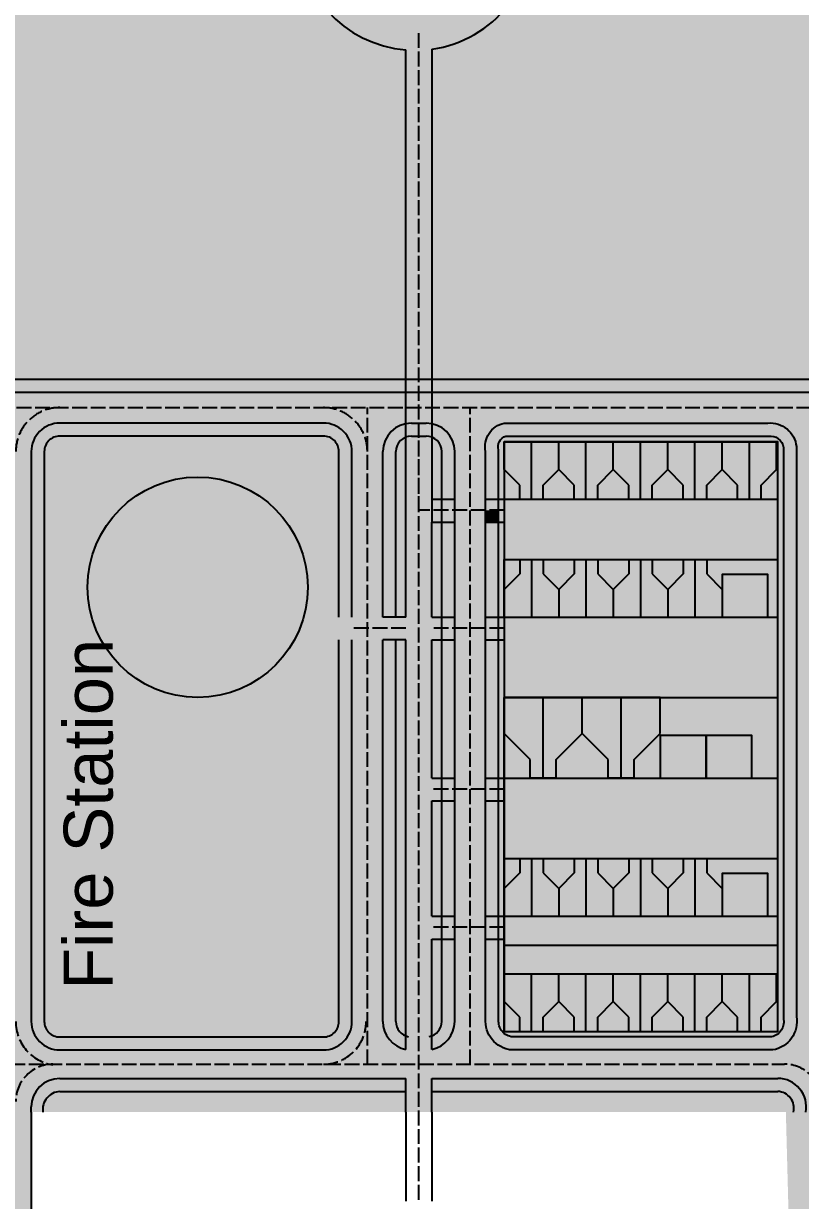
# Model space of a CAD drawing. Header units: millimetres. Extents: x 457 to 3457, y 154 to 6041.
# Drawn here: x 1494 to 2122, y 1632 to 2582 of the extents above; entities that cross this region are included whole.
import ezdxf

# ---------------------------------------------------------------- set-up
doc = ezdxf.new("R2010")
doc.units = ezdxf.units.MM
doc.linetypes.add('ACAD_ISO02W100', pattern=[15, 12, -3])
for name, color, linetype in [('Background', 7, 'Continuous'), ('Lines Runway', 7, 'Continuous'), ('Reparacio eixos', 7, 'Continuous'), ('RUNWAYS', 7, 'Continuous'), ('TAXIWAYS', 7, 'Continuous')]:
    doc.layers.add(name, color=color, linetype=linetype)
doc.styles.get("Standard").update_dxf_attribs({"font": 'arial.ttf'})

# ---------------------------------------------------------------- blocks, each defined once
blk = doc.blocks.new('A$C1F7D3BDE')
for p, q in [((-35.54, 31.27), (-23.13, 43.99)), ((-23.13, 43.99), (-0.77, 44.38)), ((-0.77, 44.38), (0, 0.39)), ((-47.04, 31.07), (-35.54, 31.27)), ((-47.04, 31.07), (-46.71, 12.08)), ((-46.88, 21.58), (-0.38, 22.39)), ((-46.71, 12.08), (-35.21, 12.28)), ((-35.21, 12.28), (-22.36, 0)), ((-22.36, 0), (0, 0.39))]:
    blk.add_line(p, q)
blk = doc.blocks.new('*U491')
at = {"layer": 'RUNWAYS', "rotation": 89}
blk.add_blockref('A$C1F7D3BDE', (22.6, 23.13), dxfattribs=at)
blk = doc.blocks.new('*U492')
at = {"layer": 'Lines Runway', "color": 0, "linetype": 'ByBlock', "lineweight": -2, "transparency": 16777216}
for p in [(0, 0), (44, 0), (88, 0), (132, 0)]:
    blk.add_blockref('*U491', p, dxfattribs=at)
blk = doc.blocks.new('*U493')
at = {"layer": 'RUNWAYS', "rotation": 89}
blk.add_blockref('A$C1F7D3BDE', (22.6, 23.13), dxfattribs=at)
blk = doc.blocks.new('*U494')
at = {"layer": 'Lines Runway', "color": 0, "linetype": 'ByBlock', "lineweight": -2, "transparency": 16777216}
for p in [(0, 0), (44, 0), (88, 0), (132, 0), (176, 0)]:
    blk.add_blockref('*U493', p, dxfattribs=at)
blk = doc.blocks.new('*U496')
at = {"layer": 'RUNWAYS', "rotation": 89}
blk.add_blockref('A$C1F7D3BDE', (22.6, 23.13), dxfattribs=at)
blk = doc.blocks.new('*U495')
at = {"layer": 'Lines Runway', "color": 0, "linetype": 'ByBlock', "lineweight": -2, "transparency": 16777216}
for p in [(0, 0), (44, 0), (88, 0), (132, 0)]:
    blk.add_blockref('*U496', p, dxfattribs=at)
blk = doc.blocks.new('A$C2F211F31')
for p, q in [((-64.62, 63.5), (-65.72, 0.51)), ((-35.64, 62.99), (-64.62, 63.5)), ((-15, 41.63), (-35.64, 62.99)), ((0, 41.37), (-15, 41.63)), ((0, 41.37), (-0.37, 20.37)), ((-0.18, 30.87), (-65.17, 32)), ((-15.36, 20.63), (-36.73, 0)), ((-0.37, 20.37), (-15.36, 20.63)), ((-36.73, 0), (-65.72, 0.51))]:
    blk.add_line(p, q)
blk = doc.blocks.new('*U489')
at = {"layer": 'RUNWAYS', "rotation": 89}
blk.add_blockref('A$C1F7D3BDE', (22.6, 23.13), dxfattribs=at)
blk = doc.blocks.new('*U490')
at = {"layer": 'Lines Runway', "color": 0, "linetype": 'ByBlock', "lineweight": -2, "transparency": 16777216}
for p in [(0, 0), (44, 0), (88, 0), (132, 0), (176, 0)]:
    blk.add_blockref('*U489', p, dxfattribs=at)
blk = doc.blocks.new('TOT')
at = {"layer": 'Background', "true_color": 0x939495}
h = blk.add_hatch(color=252, dxfattribs=at)
h.dxf.hatch_style = 1
h.paths.add_polyline_path([(373.231, -360.495), (-555.253, -360.495), (-555.253, -370.995), (373.231, -370.995)])
h.paths.add_polyline_path([(-555.253, 92.495), (-565.753, 92.657), (-565.753, -360.495), (-555.253, -360.495)])
at = {"layer": 'Background', "true_color": 0x565658, "transparency": 33554687}
h = blk.add_hatch(color=251, dxfattribs=at)
h.dxf.hatch_style = 1
h.paths.add_polyline_path([(13.276, -396.465, 0.0506724), (8.65, -395.995), (2.776, -395.995), (2.776, -406.495), (8.65, -406.495, -0.0950609), (13.276, -407.382)])
h.paths.add_polyline_path([(13.276, -383.495), (2.776, -383.495), (2.776, -395.995), (8.65, -395.995, -0.0506724), (13.276, -396.465)])
h.paths.add_polyline_path([(13.276, -370.995), (2.776, -370.995), (2.776, -383.495), (13.276, -383.495)])
h.paths.add_polyline_path([(13.276, -360.495), (2.776, -360.495), (2.776, -370.995), (13.276, -370.995)])
h.paths.add_polyline_path([(2.776, -360.495), (-7.724, -360.495), (-7.724, -370.995), (2.776, -370.995)])
h.paths.add_polyline_path([(2.776, -64.941, -0.4267832), (-65, 0, -1), (65, 0, -0.4017547), (2.776, -64.941), (2.776, -360.495), (13.276, -360.495), (13.276, -94.068, 18.031957), (-7.724, -94.685), (-7.724, -360.495), (2.776, -360.495)])
h = blk.add_hatch(color=251, dxfattribs=at)
h.dxf.hatch_style = 1
h.paths.add_polyline_path([(2.776, -64.941, -0.4267832), (-65, 0, -1), (65, 0, -0.4017547), (2.776, -64.941), (2.776, -360.495), (13.276, -360.495), (13.276, -94.068, 18.031957), (-7.724, -94.685), (-7.724, -360.495), (2.776, -360.495)])
h.paths.add_polyline_path([(13.276, -407.382, 0.0950609), (8.65, -406.495), (2.776, -406.495), (2.776, -466.393), (13.276, -466.393)])
h = blk.add_hatch(color=251, dxfattribs=at)
h.dxf.hatch_style = 1
h.paths.add_polyline_path([(13.276, -94.068, 18.031957), (-7.724, -94.685), (-7.724, -360.495), (13.276, -360.495)])
h.paths.add_polyline_path([(-65, 0, -1), (65, 0, -1)], flags=16)
at = {"layer": 'Background', "true_color": 0x136734, "transparency": 33554687}
h = blk.add_hatch(color=116, dxfattribs=at)
h.dxf.hatch_style = 1
h.paths.add_polyline_path([(2.776, -64.941, -0.4267832), (-65, 0, -1), (65, 0, -0.4017547), (2.776, -64.941), (2.776, -360.495), (13.276, -360.495), (13.276, -94.068, 18.031957), (-7.724, -94.685), (-7.724, -360.495), (2.776, -360.495)])
at = {"layer": 'Background', "true_color": 0x565658, "transparency": 33554687}
h = blk.add_hatch(color=251, dxfattribs=at)
h.dxf.hatch_style = 1
h.paths.add_polyline_path([(2.776, -383.495), (-7.724, -383.495), (-7.724, -396.414, -0.0478702), (-3.35, -395.995), (2.776, -395.995)])
h.paths.add_polyline_path([(2.776, -370.995), (-7.724, -370.995), (-7.724, -383.495), (2.776, -383.495)])
h.paths.add_polyline_path([(2.776, -395.995), (-3.35, -395.995, 0.0478702), (-7.724, -396.414), (-7.724, -407.285, -0.0896078), (-3.35, -406.495), (2.776, -406.495)])
h.paths.add_polyline_path([(13.276, -396.465, 0.0506724), (8.65, -395.995), (2.776, -395.995), (2.776, -406.495), (8.65, -406.495, -0.0950609), (13.276, -407.382)])
at = {"layer": 'Background', "true_color": 0x939495}
h = blk.add_hatch(color=252, dxfattribs=at)
h.dxf.hatch_style = 1
h.paths.add_polyline_path([(31.65, -879.153), (31.65, -812.609), (21.15, -812.609), (21.15, -879.153, -0.307062), (13.276, -890.765), (13.276, -901.683, 0.3560675)])
h.paths.add_polyline_path([(-15.85, -879.153), (-15.85, -571.109), (-26.35, -571.109), (-26.35, -879.153, 0.3592206), (-7.724, -901.733), (-7.724, -890.863, -0.3129886)])
h.paths.add_polyline_path([(31.65, -701.109), (21.15, -701.109), (21.15, -794.153), (31.65, -794.153)])
h.paths.add_polyline_path([(67.15, -812.609), (56.65, -812.609), (56.65, -879.153, 0.4142136), (79.65, -902.153), (288.621, -902.153, 0.4142136), (307.621, -875.153), (307.621, -414.995, 0.4142136), (284.621, -395.995), (71.65, -395.995, 0.4142136), (56.65, -418.995), (56.65, -552.653), (67.15, -552.653), (67.15, -417.688, -0.4142136), (72.957, -406.495), (285.205, -406.495, -0.4142136), (297.121, -415.579), (297.121, -876.195, -0.4142136), (287.579, -891.653), (79.65, -891.653, -0.4142136), (67.15, -879.153)])
h.paths.add_polyline_path([(67.15, -701.109), (56.65, -701.109), (56.65, -794.153), (67.15, -794.153)], flags=17)
h.paths.add_polyline_path([(67.15, -571.109), (56.65, -571.109), (56.65, -682.653), (67.15, -682.653)], flags=17)
h = blk.add_hatch(color=252, dxfattribs=at)
h.dxf.hatch_style = 1
h.paths.add_polyline_path([(31.65, -571.109), (21.15, -571.109), (21.15, -682.653), (31.65, -682.653)])
h.paths.add_polyline_path([(31.65, -475.951), (21.15, -475.951), (21.15, -552.653), (31.65, -552.653)], flags=17)
h.paths.add_polyline_path([(31.65, -418.995, 0.4142136), (8.65, -395.995), (-3.35, -395.995, 0.4142136), (-26.35, -418.995), (-26.35, -552.653), (-15.85, -552.653), (-15.85, -418.995, -0.4142136), (-3.35, -406.495), (8.65, -406.495, -0.4142136), (21.15, -418.995), (21.15, -457.495), (31.65, -457.495)])
at = {"layer": 'Background', "true_color": 0x565658, "transparency": 33554687}
h = blk.add_hatch(color=251, dxfattribs=at)
h.dxf.hatch_style = 1
h.paths.add_polyline_path([(-3.35, -395.995, 0.0478702), (-7.724, -396.414), (-7.724, -407.285, -0.0896078), (-3.35, -406.495), (2.776, -406.495), (2.776, -395.995)])
h.paths.add_polyline_path([(2.776, -395.995), (2.776, -406.495), (8.65, -406.495, -0.0950609), (13.276, -407.382), (13.276, -396.465, 0.0506724), (8.65, -395.995)])
at = {"layer": 'Background', "true_color": 0x939495, "transparency": 33554687}
h = blk.add_hatch(color=252, dxfattribs=at)
h.dxf.hatch_style = 1
h.paths.add_polyline_path([(292.621, -794.153), (71.65, -794.153), (71.65, -817.403), (292.621, -817.403)], flags=17)
h.paths.add_polyline_path([(292.621, -817.403), (71.693, -817.403), (71.693, -840.653), (115.693, -840.653), (159.693, -840.653), (203.693, -840.653), (247.693, -840.653), (291.693, -840.653), (292.621, -840.653)], flags=17)
h.paths.add_polyline_path([(115.693, -840.653), (93.693, -840.653), (93.693, -887.153), (103.193, -887.153), (103.193, -875.653), (115.693, -863.015)], flags=17)
h.paths.add_polyline_path([(84.193, -875.653), (71.65, -862.972), (71.65, -887.153), (84.193, -887.153)], flags=17)
h.paths.add_polyline_path([(115.693, -863.015), (103.193, -875.653), (103.193, -887.153), (128.193, -887.153), (128.193, -875.653)], flags=17)
h.paths.add_polyline_path([(137.693, -840.653), (115.693, -840.653), (115.693, -863.015), (128.193, -875.653), (128.193, -887.153), (137.693, -887.153)], flags=17)
h.paths.add_polyline_path([(159.693, -840.653), (137.693, -840.653), (137.693, -887.153), (147.193, -887.153), (147.193, -875.653), (159.693, -863.015)], flags=17)
h.paths.add_polyline_path([(159.693, -863.015), (147.193, -875.653), (147.193, -887.153), (172.193, -887.153), (172.193, -875.653)], flags=17)
h.paths.add_polyline_path([(203.693, -840.653), (181.693, -840.653), (181.693, -887.153), (191.193, -887.153), (191.193, -875.653), (203.693, -863.015)], flags=17)
h.paths.add_polyline_path([(203.693, -863.015), (191.193, -875.653), (191.193, -887.153), (216.193, -887.153), (216.193, -875.653)], flags=17)
h.paths.add_polyline_path([(181.693, -840.653), (159.693, -840.653), (159.693, -863.015), (172.193, -875.653), (172.193, -887.153), (181.693, -887.153)], flags=17)
h.paths.add_polyline_path([(225.693, -840.653), (203.693, -840.653), (203.693, -863.015), (216.193, -875.653), (216.193, -887.153), (225.693, -887.153)], flags=17)
h.paths.add_polyline_path([(247.693, -840.653), (225.693, -840.653), (225.693, -887.153), (235.193, -887.153), (235.193, -875.653), (247.693, -863.015)], flags=17)
h.paths.add_polyline_path([(247.693, -863.015), (235.193, -875.653), (235.193, -887.153), (260.193, -887.153), (260.193, -875.653)], flags=17)
h.paths.add_polyline_path([(269.693, -840.653), (247.693, -840.653), (247.693, -863.015), (260.193, -875.653), (260.193, -887.153), (269.693, -887.153)], flags=17)
h.paths.add_polyline_path([(291.693, -840.653), (269.693, -840.653), (269.693, -887.153), (279.193, -887.153), (279.193, -875.653), (291.693, -863.015)], flags=17)
h.paths.add_polyline_path([(292.621, -840.653), (291.693, -840.653), (291.693, -863.015), (279.193, -875.653), (279.193, -887.153), (292.621, -887.153)], flags=17)
h.paths.add_polyline_path([(297.121, -415.579, 0.4142136), (285.205, -406.495), (72.957, -406.495, 0.4142136), (67.15, -417.688), (67.15, -457.495), (71.65, -457.495), (71.65, -410.995), (115.693, -410.995), (159.693, -410.995), (203.693, -410.995), (247.693, -410.995), (291.693, -410.995), (292.621, -410.995), (292.621, -887.153), (71.65, -887.153), (71.65, -862.972), (71.65, -812.609), (67.15, -812.609), (67.15, -879.153, 0.4142136), (79.65, -891.653), (287.579, -891.653, 0.4142136), (297.121, -876.195)])
h.paths.add_polyline_path([(292.621, -682.653), (71.65, -682.653), (71.65, -747.653), (292.621, -747.653)], flags=17)
h.paths.add_polyline_path([(203.693, -771.791), (191.193, -759.153), (191.193, -747.653), (181.693, -747.653), (181.693, -794.153), (203.693, -794.153)], flags=17)
h.paths.add_polyline_path([(225.693, -747.653), (216.193, -747.653), (216.193, -759.153), (203.693, -771.791), (203.693, -794.153), (225.693, -794.153)], flags=17)
h.paths.add_polyline_path([(247.693, -771.791), (235.193, -759.153), (235.193, -747.653), (225.693, -747.653), (225.693, -794.153), (247.693, -794.153)], flags=17)
h.paths.add_polyline_path([(216.193, -747.653), (191.193, -747.653), (191.193, -759.153), (203.693, -771.791), (216.193, -759.153)], flags=17)
h.paths.add_polyline_path([(292.621, -747.653), (235.193, -747.653), (235.193, -759.153), (247.693, -771.791), (247.693, -759.653), (284.693, -759.653), (284.693, -794.153), (292.621, -794.153)], flags=17)
h.paths.add_polyline_path([(284.693, -759.653), (247.693, -759.653), (247.693, -794.153), (284.693, -794.153)], flags=16)
h.paths.add_polyline_path([(181.693, -747.653), (172.193, -747.653), (172.193, -759.153), (159.693, -771.791), (159.693, -794.153), (181.693, -794.153)], flags=17)
h.paths.add_polyline_path([(172.193, -759.153), (172.193, -747.653), (147.193, -747.653), (147.193, -759.153), (159.693, -771.791)], flags=17)
h.paths.add_polyline_path([(159.693, -771.791), (147.193, -759.153), (147.193, -747.653), (137.693, -747.653), (137.693, -794.153), (159.693, -794.153)], flags=17)
h.paths.add_polyline_path([(137.693, -747.653), (128.193, -747.653), (128.193, -759.153), (115.693, -771.791), (115.693, -794.153), (137.693, -794.153)], flags=17)
h.paths.add_polyline_path([(128.193, -759.153), (128.193, -747.653), (103.193, -747.653), (103.193, -759.153), (115.693, -771.791)], flags=17)
h.paths.add_polyline_path([(115.693, -771.791), (103.193, -759.153), (103.193, -747.653), (93.693, -747.653), (93.693, -794.153), (115.693, -794.153)], flags=17)
h.paths.add_polyline_path([(93.693, -747.653), (71.65, -747.653), (71.65, -794.153), (93.693, -794.153)], flags=17)
h.paths.add_polyline_path([(103.15, -617.653), (71.65, -617.653), (71.65, -646.646), (92.65, -667.653), (92.65, -682.653), (103.15, -682.653)], flags=17)
h.paths.add_polyline_path([(92.65, -667.653), (71.65, -646.646), (71.65, -682.653), (92.65, -682.653)], flags=17)
h.paths.add_polyline_path([(134.65, -617.653), (103.15, -617.653), (103.15, -682.653), (113.65, -682.653), (113.65, -667.653), (134.65, -646.646)], flags=17)
h.paths.add_polyline_path([(134.65, -646.646), (113.65, -667.653), (113.65, -682.653), (155.65, -682.653), (155.65, -667.653)], flags=17)
h.paths.add_polyline_path([(166.15, -617.653), (134.65, -617.653), (134.65, -646.646), (155.65, -667.653), (155.65, -682.653), (166.15, -682.653)], flags=17)
h.paths.add_polyline_path([(292.621, -552.653), (71.65, -552.653), (71.65, -617.653), (103.15, -617.653), (134.65, -617.653), (197.65, -617.653), (292.621, -617.653)], flags=17)
h.paths.add_polyline_path([(197.65, -617.653), (166.15, -617.653), (166.15, -682.653), (176.65, -682.653), (176.65, -667.653), (197.65, -646.646)], flags=17)
h.paths.add_polyline_path([(197.65, -648.153), (234.65, -648.153), (271.65, -648.153), (271.65, -682.653), (292.621, -682.653), (292.621, -617.653), (197.65, -617.653), (197.65, -646.646), (176.65, -667.653), (176.65, -682.653), (197.65, -682.653)], flags=17)
h.paths.add_polyline_path([(234.65, -648.153), (197.65, -648.153), (197.65, -682.653), (234.65, -682.653)], flags=16)
h.paths.add_polyline_path([(271.65, -648.153), (234.65, -648.153), (234.65, -682.653), (271.65, -682.653)], flags=16)
h.paths.add_polyline_path([(284.693, -518.153), (247.693, -518.153), (247.693, -552.653), (284.693, -552.653)], flags=16)
h.paths.add_polyline_path([(247.693, -530.291), (235.193, -517.653), (235.193, -506.153), (225.693, -506.153), (225.693, -552.653), (247.693, -552.653)], flags=17)
h.paths.add_polyline_path([(292.621, -506.153), (235.193, -506.153), (235.193, -517.653), (247.693, -530.291), (247.693, -518.153), (284.693, -518.153), (284.693, -552.653), (292.621, -552.653)], flags=17)
h.paths.add_polyline_path([(225.693, -506.153), (216.193, -506.153), (216.193, -517.653), (203.693, -530.291), (203.693, -552.653), (225.693, -552.653)], flags=17)
h.paths.add_polyline_path([(203.693, -530.291), (191.193, -517.653), (191.193, -506.153), (181.693, -506.153), (181.693, -552.653), (203.693, -552.653)], flags=17)
h.paths.add_polyline_path([(216.193, -517.653), (216.193, -506.153), (191.193, -506.153), (191.193, -517.653), (203.693, -530.291)], flags=17)
h.paths.add_polyline_path([(181.693, -506.153), (172.193, -506.153), (172.193, -517.653), (159.693, -530.291), (159.693, -552.653), (181.693, -552.653)], flags=17)
h.paths.add_polyline_path([(172.193, -506.153), (147.193, -506.153), (147.193, -517.653), (159.693, -530.291), (172.193, -517.653)], flags=17)
h.paths.add_polyline_path([(159.693, -530.291), (147.193, -517.653), (147.193, -506.153), (137.693, -506.153), (137.693, -552.653), (159.693, -552.653)], flags=17)
h.paths.add_polyline_path([(137.693, -506.153), (128.193, -506.153), (128.193, -517.653), (115.693, -530.291), (115.693, -552.653), (137.693, -552.653)], flags=17)
h.paths.add_polyline_path([(128.193, -506.153), (103.193, -506.153), (103.193, -517.653), (115.693, -530.291), (128.193, -517.653)], flags=17)
h.paths.add_polyline_path([(115.693, -530.291), (103.193, -517.653), (103.193, -506.153), (93.693, -506.153), (93.693, -552.653), (115.693, -552.653)], flags=17)
h.paths.add_polyline_path([(93.693, -506.153), (84.193, -506.153), (84.193, -517.653), (71.693, -530.291), (71.693, -552.653), (93.693, -552.653)], flags=17)
h.paths.add_polyline_path([(84.193, -506.153), (71.65, -506.153), (71.65, -530.334), (84.193, -517.653)], flags=17)
h.paths.add_polyline_path([(292.621, -457.495), (71.65, -457.495), (71.65, -506.153), (84.193, -506.153), (93.693, -506.153), (103.193, -506.153), (128.193, -506.153), (137.693, -506.153), (147.193, -506.153), (172.193, -506.153), (181.693, -506.153), (191.193, -506.153), (216.193, -506.153), (225.693, -506.153), (235.193, -506.153), (292.621, -506.153)], flags=17)
h.paths.add_polyline_path([(93.693, -410.995), (71.693, -410.995), (71.693, -433.357), (84.193, -445.995), (84.193, -457.495), (93.693, -457.495)], flags=17)
h.paths.add_polyline_path([(84.193, -445.995), (71.65, -433.313), (71.65, -457.495), (84.193, -457.495)], flags=17)
h.paths.add_polyline_path([(115.693, -433.357), (115.693, -410.995), (93.693, -410.995), (93.693, -457.495), (103.193, -457.495), (103.193, -445.995)], flags=17)
h.paths.add_polyline_path([(115.693, -433.357), (103.193, -445.995), (103.193, -457.495), (128.193, -457.495), (128.193, -445.995)], flags=17)
h.paths.add_polyline_path([(137.693, -410.995), (115.693, -410.995), (115.693, -433.357), (128.193, -445.995), (128.193, -457.495), (137.693, -457.495)], flags=17)
h.paths.add_polyline_path([(159.693, -410.995), (137.693, -410.995), (137.693, -457.495), (147.193, -457.495), (147.193, -445.995), (159.693, -433.357)], flags=17)
h.paths.add_polyline_path([(172.193, -445.995), (159.693, -433.357), (147.193, -445.995), (147.193, -457.495), (172.193, -457.495)], flags=17)
h.paths.add_polyline_path([(181.693, -410.995), (159.693, -410.995), (159.693, -433.357), (172.193, -445.995), (172.193, -457.495), (181.693, -457.495)], flags=17)
h.paths.add_polyline_path([(203.693, -410.995), (181.693, -410.995), (181.693, -457.495), (191.193, -457.495), (191.193, -445.995), (203.693, -433.357)], flags=17)
h.paths.add_polyline_path([(216.193, -445.995), (203.693, -433.357), (191.193, -445.995), (191.193, -457.495), (216.193, -457.495)], flags=17)
h.paths.add_polyline_path([(225.693, -410.995), (203.693, -410.995), (203.693, -433.357), (216.193, -445.995), (216.193, -457.495), (225.693, -457.495)], flags=17)
h.paths.add_polyline_path([(247.693, -410.995), (225.693, -410.995), (225.693, -457.495), (235.193, -457.495), (235.193, -445.995), (247.693, -433.357)], flags=17)
h.paths.add_polyline_path([(247.693, -433.357), (235.193, -445.995), (235.193, -457.495), (260.193, -457.495), (260.193, -445.995)], flags=17)
h.paths.add_polyline_path([(269.693, -410.995), (247.693, -410.995), (247.693, -433.357), (260.193, -445.995), (260.193, -457.495), (269.693, -457.495)], flags=17)
h.paths.add_polyline_path([(291.693, -410.995), (269.693, -410.995), (269.693, -457.495), (279.193, -457.495), (279.193, -445.995), (291.693, -433.357)], flags=17)
h.paths.add_polyline_path([(292.621, -410.995), (291.693, -410.995), (291.693, -433.357), (279.193, -445.995), (279.193, -457.495), (292.621, -457.495)], flags=17)
h.paths.add_polyline_path([(71.65, -747.653), (71.65, -701.109), (67.15, -701.109), (67.15, -794.153), (71.65, -794.153)], flags=17)
h = blk.add_hatch(color=252, dxfattribs=at)
h.dxf.hatch_style = 1
h.paths.add_polyline_path([(71.65, -617.653), (71.65, -410.995), (292.621, -410.995), (292.621, -887.153), (71.65, -887.153), (71.65, -701.109), (67.15, -701.109), (67.15, -879.153, 0.4142136), (79.65, -891.653), (287.579, -891.653, 0.4142136), (297.121, -876.195), (297.121, -415.579, 0.4142136), (285.205, -406.495), (72.957, -406.495, 0.4142136), (67.15, -417.688), (67.15, -682.653), (71.65, -682.653)])
at = {"layer": 'Background', "true_color": 0x565658, "transparency": 33554687}
h = blk.add_hatch(color=251, dxfattribs=at)
h.dxf.hatch_style = 1
h.paths.add_polyline_path([(67.15, -466.393), (56.65, -466.393), (56.65, -475.951), (67.15, -475.951)])
at = {"layer": 'Background', "true_color": 0x939495, "transparency": 33554687}
h = blk.add_hatch(color=252, dxfattribs=at)
h.dxf.hatch_style = 1
h.paths.add_polyline_path([(-7.724, -935.653), (-287.321, -935.653, 0.4357932), (-300.982, -952.276), (-7.724, -952.276)])
h.paths.add_polyline_path([(292.621, -935.653), (13.276, -935.653), (13.276, -952.276), (305.275, -952.276, 0.4746372)])
h.paths.add_polyline_path([(71.65, -506.153), (71.65, -475.951), (67.15, -475.951), (67.15, -552.653), (71.65, -552.653)])
at = {"layer": 'Background', "true_color": 0x939495}
h = blk.add_hatch(color=252, dxfattribs=at)
h.dxf.hatch_style = 1
h.paths.add_polyline_path([(292.621, -925.153), (13.276, -925.153), (13.276, -935.653), (292.621, -935.653, -0.4746372), (305.275, -952.276), (315.249, -952.276, 0.4680404)])
h.paths.add_polyline_path([(-7.724, -925.153), (-287.321, -925.153, 0.4142136), (-310.321, -948.153), (-310.321, -952.276), (-300.982, -952.276, -0.4357932), (-287.321, -935.653), (-7.724, -935.653)])
at = {"layer": 'Lines Runway', "true_color": 0x636466, "transparency": 33554687}
h = blk.add_hatch(color=251, dxfattribs=at)
h.dxf.hatch_style = 1
edge = h.paths.add_edge_path()
edge.add_line((-565.753, 2367.987), (-689.753, 2367.987))
edge.add_line((-689.753, 2367.987), (-689.753, 2356.487))
edge.add_line((-689.753, 2356.487), (-614.753, 2356.487))
edge.add_arc((-614.753, 2318.987), 37.5, 0, 90, ccw=False)
edge.add_line((-577.253, 2318.987), (-577.439, 732.989))
edge.add_arc((-614.939, 732.989), 37.5, 0, 90)
edge.add_line((-614.939, 770.489), (-619.939, 770.489))
edge.add_arc((-619.939, 732.989), 37.5, 90, 174.290596)
edge.add_line((-657.253, 736.719), (-657.439, 732.989))
edge.add_arc((-683.439, 732.989), 26, 0, 104.05452)
edge.add_line((-689.753, 758.21), (-689.753, 724.855))
edge.add_arc((-691.939, 701.959), 23, 0, 84.546108, ccw=False)
edge.add_line((-668.939, 701.959), (-668.939, 536.136))
edge.add_line((-668.939, 536.136), (-668.939, 351.91))
edge.add_line((-668.939, 351.91), (-668.939, 167.683))
edge.add_line((-668.939, 167.683), (-668.939, 1.86))
edge.add_arc((-691.939, 1.86), 23, -84.546108, 0, ccw=False)
edge.add_line((-689.753, -21.036), (-689.753, -93.233))
edge.add_line((-689.753, -93.233), (-672.155, -123.715))
edge.add_arc((-692.939, -135.715), 24, 0, 30, ccw=False)
edge.add_line((-668.939, -135.715), (-668.939, -183.613))
edge.add_line((-668.939, -183.613), (-668.753, -679.3))
edge.add_line((-668.753, -679.3), (-668.753, -845.124))
edge.add_arc((-691.753, -845.124), 23, -85.011458, 0, ccw=False)
edge.add_line((-689.753, -868.037), (-689.753, -916.895))
edge.add_line((-689.753, -916.895), (-663.952, -961.584))
edge.add_line((-663.952, -961.584), (-645.753, -993.105))
edge.add_line((-645.753, -993.105), (-645.753, -951.153))
edge.add_arc((-619.753, -951.153), 26, 90, 180, ccw=False)
edge.add_line((-619.753, -925.153), (-614.753, -925.153))
edge.add_arc((-614.753, -951.153), 26, 0, 90, ccw=False)
edge.add_line((-588.753, -951.153), (-588.753, -1235.513))
edge.add_line((-588.753, -1235.513), (-588.753, -1275.513))
edge.add_arc((-608.753, -1275.513), 20, -90, 0, ccw=False)
edge.add_line((-608.753, -1295.513), (-645.753, -1295.513))
edge.add_line((-645.753, -1295.513), (-645.753, -993.105))
edge.add_line((-645.753, -993.105), (-689.753, -916.895))
edge.add_line((-689.753, -916.895), (-689.753, -939.895))
edge.add_line((-689.753, -939.895), (-671.969, -970.699))
edge.add_arc((-692.753, -982.699), 24, 0, 30, ccw=False)
edge.add_line((-668.753, -982.699), (-668.753, -1235.513))
edge.add_arc((-728.753, -1235.513), 60, -49.458398, 0, ccw=False)
edge.add_line((-689.753, -1281.109), (-689.753, -1307.013))
edge.add_line((-689.753, -1307.013), (-607.253, -1307.013))
edge.add_arc((-607.253, -1277.013), 30, 270, 360)
edge.add_arc((-547.253, -1277.013), 30, 180, 270)
edge.add_line((-547.253, -1307.013), (-352.821, -1307.013))
edge.add_arc((-352.821, -1277.013), 30, 270, 360)
edge.add_line((-322.821, -1277.013), (-322.821, -943.653))
edge.add_line((-322.821, -943.653), (-322.821, -383.495))
edge.add_line((-322.821, -383.495), (396.231, -383.495))
edge.add_line((396.231, -383.495), (396.231, 852.327))
edge.add_arc((426.231, 852.327), 30, 93.701509, 180, ccw=False)
edge.add_arc((421.231, 807.327), 75, 87.659204, 90)
edge.add_line((421.231, 882.327), (383.731, 882.327))
edge.add_line((383.731, 882.327), (383.731, 869.827))
edge.add_line((383.731, 869.827), (383.731, -370.995))
edge.add_line((383.731, -370.995), (-565.753, -370.995))
edge.add_line((-565.753, -370.995), (-565.753, 2367.987))
edge = h.paths.add_edge_path(flags=16)
edge.add_arc((-614.939, -29.17), 26, -90, 0, ccw=False)
edge.add_line((-614.939, -55.17), (-619.939, -55.17))
edge.add_arc((-619.939, -29.17), 26, 186.858029, 270, ccw=False)
edge.add_line((-645.753, -32.274), (-645.753, 736.093))
edge.add_arc((-619.939, 732.989), 26, 90, 173.141971, ccw=False)
edge.add_line((-619.939, 758.989), (-614.939, 758.989))
edge.add_arc((-614.939, 732.989), 26, 0, 90, ccw=False)
edge.add_line((-588.939, 732.989), (-588.939, -29.17))
edge = h.paths.add_edge_path(flags=16)
edge.add_line((-588.939, -104.17), (-588.753, -876.14))
edge.add_arc((-614.753, -876.153), 26, -90, 0.027614, ccw=False)
edge.add_line((-614.753, -902.153), (-619.753, -902.153))
edge.add_arc((-619.753, -876.153), 26, 180, 270, ccw=False)
edge.add_line((-645.753, -876.153), (-645.753, -101.065))
edge.add_arc((-619.939, -104.17), 26, 90, 173.141971, ccw=False)
edge.add_line((-619.939, -78.17), (-614.939, -78.17))
edge.add_arc((-614.939, -104.17), 26, 0, 90, ccw=False)
edge = h.paths.add_edge_path(flags=16)
edge.add_line((-565.753, -395.995), (-335.321, -395.995))
edge.add_line((-335.321, -395.995), (-335.321, -902.153))
edge.add_line((-335.321, -902.153), (-542.753, -902.153))
edge.add_arc((-542.753, -879.153), 23, 180, 270, ccw=False)
edge.add_line((-565.753, -879.153), (-565.753, -395.995))
edge = h.paths.add_edge_path(flags=16)
edge.add_line((-542.753, -925.153), (-358.321, -925.153))
edge.add_arc((-358.321, -948.153), 23, 0, 90, ccw=False)
edge.add_line((-335.321, -948.153), (-335.321, -1272.513))
edge.add_arc((-358.321, -1272.513), 23, -90, 0, ccw=False)
edge.add_line((-358.321, -1295.513), (-542.753, -1295.513))
edge.add_arc((-542.753, -1272.513), 23, 180, 270, ccw=False)
edge.add_line((-565.753, -1272.513), (-565.753, -948.153))
edge.add_arc((-542.753, -948.153), 23, 90, 180, ccw=False)
edge = h.paths.add_edge_path(flags=17)
edge.add_line((-577.435, 770.489), (-614.939, 770.489))
edge.add_arc((-614.939, 732.989), 37.5, 0, 90, ccw=False)
edge.add_line((-577.439, 732.989), (-577.435, 770.489))
edge = h.paths.add_edge_path(flags=17)
edge.add_arc((-614.939, 807.989), 37.5, 270, 359.99328, ccw=False)
edge.add_line((-614.939, 770.489), (-577.435, 770.489))
edge.add_line((-577.435, 770.489), (-577.439, 807.984))
edge = h.paths.add_edge_path(flags=17)
edge.add_line((2.776, -913.653), (-292.821, -913.653))
edge.add_arc((-292.821, -943.653), 30, 90, 180)
edge.add_line((-322.821, -943.653), (-322.821, -1277.013))
edge.add_line((-322.821, -1277.013), (-322.821, -1307.013))
edge.add_line((-322.821, -1307.013), (-310.321, -1307.013))
edge.add_line((-310.321, -1307.013), (-310.321, -952.276))
edge.add_line((-310.321, -952.276), (-310.321, -948.153))
edge.add_arc((-287.321, -948.153), 23, 90, 180, ccw=False)
edge.add_line((-287.321, -925.153), (2.776, -925.153))
edge.add_line((2.776, -925.153), (2.776, -913.653))
edge = h.paths.add_edge_path(flags=17)
edge.add_line((-292.821, -913.653), (-322.821, -913.653))
edge.add_line((-322.821, -913.653), (-322.821, -943.653))
edge.add_arc((-292.821, -943.653), 30, 90, 180, ccw=False)
h.paths.add_polyline_path([(-38.85, -383.495), (-322.821, -383.495), (-322.821, -913.653), (-38.85, -913.653)], flags=17)
edge = h.paths.add_edge_path(flags=16)
edge.add_line((-310.321, -879.153), (-310.321, -418.995))
edge.add_arc((-287.321, -418.995), 23, 90, 180, ccw=False)
edge.add_line((-287.321, -395.995), (-74.35, -395.995))
edge.add_arc((-74.35, -418.995), 23, 0, 90, ccw=False)
edge.add_line((-51.35, -418.995), (-51.35, -879.153))
edge.add_arc((-74.35, -879.153), 23, -90, 0, ccw=False)
edge.add_line((-74.35, -902.153), (-287.321, -902.153))
edge.add_arc((-287.321, -879.153), 23, 180, 270, ccw=False)
edge = h.paths.add_edge_path(flags=0)
edge.add_arc((-175.925, -528.512), 88.948, 0, 360)
edge = h.paths.add_edge_path(flags=17)
edge.add_line((-26.35, -879.153), (-26.35, -418.995))
edge.add_arc((-3.35, -418.995), 23, 90, 180, ccw=False)
edge.add_line((-3.35, -395.995), (8.65, -395.995))
edge.add_arc((8.65, -418.995), 23, 0, 90, ccw=False)
edge.add_line((31.65, -418.995), (31.65, -879.153))
edge.add_arc((8.65, -879.153), 23, -90, 0, ccw=False)
edge.add_line((8.65, -902.153), (2.776, -902.153))
edge.add_line((2.776, -902.153), (2.776, -913.653))
edge.add_line((2.776, -913.653), (44.15, -913.653))
edge.add_line((44.15, -913.653), (44.15, -383.495))
edge.add_line((44.15, -383.495), (-38.85, -383.495))
edge.add_line((-38.85, -383.495), (-38.85, -913.653))
edge.add_line((-38.85, -913.653), (2.776, -913.653))
edge.add_line((2.776, -913.653), (2.776, -902.153))
edge.add_line((2.776, -902.153), (-3.35, -902.153))
edge.add_arc((-3.35, -879.153), 23, 180, 270, ccw=False)
edge = h.paths.add_edge_path(flags=17)
edge.add_line((298.121, -913.653), (2.776, -913.653))
edge.add_line((2.776, -913.653), (2.776, -925.153))
edge.add_line((2.776, -925.153), (292.621, -925.153))
edge.add_arc((292.621, -948.153), 23, 0, 90, ccw=False)
edge.add_line((315.621, -948.153), (315.621, -952.276))
edge.add_line((315.621, -952.276), (315.621, -974.921))
edge.add_line((315.621, -974.921), (328.121, -974.921))
edge.add_line((328.121, -974.921), (328.121, -943.653))
edge.add_arc((298.121, -943.653), 30, 360, 450)
edge = h.paths.add_edge_path(flags=17)
edge.add_line((328.121, -383.495), (44.15, -383.495))
edge.add_line((44.15, -383.495), (44.15, -913.653))
edge.add_line((44.15, -913.653), (298.121, -913.653))
edge.add_arc((298.121, -943.653), 30, 0, 90, ccw=False)
edge.add_line((328.121, -943.653), (328.121, -939.776))
edge.add_line((328.121, -939.776), (328.121, -383.495))
edge = h.paths.add_edge_path(flags=16)
edge.add_line((56.65, -879.153), (56.65, -418.995))
edge.add_arc((75.65, -414.995), 19.416, 101.888658, 191.888658, ccw=False)
edge.add_line((71.65, -395.995), (284.621, -395.995))
edge.add_arc((286.621, -416.995), 21.095, 5.440332, 95.440332, ccw=False)
edge.add_line((307.621, -414.995), (307.621, -875.153))
edge.add_arc((284.621, -879.153), 23.345, -80.134193, 9.865807, ccw=False)
edge.add_line((288.621, -902.153), (79.65, -902.153))
edge.add_arc((79.65, -879.153), 23, 180, 270, ccw=False)
h.paths.add_polyline_path([(71.65, -887.153), (71.65, -840.653), (71.65, -794.153), (71.65, -747.653), (71.65, -682.653), (71.65, -617.653), (71.65, -410.995), (115.693, -410.995), (159.693, -410.995), (203.693, -410.995), (247.693, -410.995), (291.693, -410.995), (292.621, -410.995), (292.621, -887.153)], flags=0)
h.paths.add_polyline_path([(84.193, -887.153), (84.193, -875.653), (71.693, -863.015), (71.693, -840.653), (115.693, -840.653), (159.693, -840.653), (203.693, -840.653), (247.693, -840.653), (291.693, -840.653), (291.693, -863.015), (279.193, -875.653), (279.193, -887.153), (260.193, -887.153), (260.193, -875.653), (247.693, -863.015), (235.193, -875.653), (235.193, -887.153), (216.193, -887.153), (216.193, -875.653), (203.693, -863.015), (191.193, -875.653), (191.193, -887.153), (172.193, -887.153), (172.193, -875.653), (159.693, -863.015), (147.193, -875.653), (147.193, -887.153), (128.193, -887.153), (128.193, -875.653), (115.693, -863.015), (103.193, -875.653), (103.193, -887.153)], flags=0)
h.paths.add_polyline_path([(71.693, -771.791), (84.193, -759.153), (84.193, -747.653), (103.193, -747.653), (235.193, -747.653), (235.193, -759.153), (247.693, -771.791), (247.693, -759.653), (284.693, -759.653), (284.693, -794.153), (247.693, -794.153), (203.693, -794.153), (159.693, -794.153), (115.693, -794.153), (71.693, -794.153)], flags=0)
h.paths.add_polyline_path([(115.693, -794.153), (115.693, -771.791), (128.193, -759.153), (128.193, -747.653), (147.193, -747.653), (147.193, -759.153), (159.693, -771.791), (172.193, -759.153), (172.193, -747.653), (191.193, -747.653), (191.193, -759.153), (203.693, -771.791), (216.193, -759.153), (216.193, -747.653), (225.693, -747.653), (225.693, -794.153)], flags=0)
h.paths.add_polyline_path([(92.65, -682.653), (92.65, -667.653), (71.65, -646.646), (71.65, -617.653), (134.65, -617.653), (197.65, -617.653), (197.65, -646.646), (176.65, -667.653), (176.65, -682.653), (197.65, -682.653), (197.65, -648.153), (234.65, -648.153), (271.65, -648.153), (271.65, -682.653), (234.65, -682.653), (197.65, -682.653)], flags=0)
h.paths.add_polyline_path([(103.15, -682.653), (103.15, -617.653), (166.15, -617.653), (166.15, -682.653), (155.65, -682.653), (155.65, -667.653), (134.65, -646.646), (113.65, -667.653), (113.65, -682.653)], flags=0)
h.paths.add_polyline_path([(71.65, -552.653), (71.65, -506.153), (235.193, -506.153), (235.193, -517.653), (247.693, -530.291), (247.693, -518.153), (284.693, -518.153), (284.693, -552.653), (247.693, -552.653), (203.693, -552.653), (159.693, -552.653), (115.693, -552.653), (71.693, -552.653)], flags=0)
h.paths.add_polyline_path([(103.193, -457.495), (103.193, -445.995), (115.693, -433.357), (128.193, -445.995), (128.193, -457.495), (147.193, -457.495), (147.193, -445.995), (159.693, -433.357), (172.193, -445.995), (172.193, -457.495), (191.193, -457.495), (191.193, -445.995), (203.693, -433.357), (216.193, -445.995), (216.193, -457.495), (235.193, -457.495), (235.193, -445.995), (247.693, -433.357), (260.193, -445.995), (260.193, -457.495)], flags=0)
h.paths.add_polyline_path([(-310.321, -1386.813), (-322.821, -1386.813), (-322.821, -1616.272), (-310.321, -1616.272)])
edge = h.paths.add_edge_path()
edge.add_line((-322.821, -1386.813), (-352.821, -1386.813))
edge.add_arc((-352.821, -1416.813), 30, 0, 90, ccw=False)
edge.add_line((-322.821, -1416.813), (-322.821, -1386.813))
edge = h.paths.add_edge_path()
edge.add_arc((-352.821, -1356.813), 30, -90, 0, ccw=False)
edge.add_line((-352.821, -1386.813), (-322.821, -1386.813))
edge.add_line((-322.821, -1386.813), (-322.821, -1356.813))
h.paths.add_polyline_path([(-310.321, -1307.013), (-322.821, -1307.013), (-322.821, -1386.813), (-310.321, -1386.813)])
edge = h.paths.add_edge_path()
edge.add_line((-322.821, -1307.013), (-352.821, -1307.013))
edge.add_arc((-352.821, -1337.013), 30, 0, 90, ccw=False)
edge.add_line((-322.821, -1337.013), (-322.821, -1307.013))
edge = h.paths.add_edge_path(flags=17)
edge.add_arc((-352.821, -1277.013), 30, -90, 0, ccw=False)
edge.add_line((-352.821, -1307.013), (-322.821, -1307.013))
edge.add_line((-322.821, -1307.013), (-322.821, -1277.013))
h.paths.add_polyline_path([(-310.321, -1616.272), (-322.821, -1616.272), (-322.821, -1919.385), (-310.321, -1919.385)])
edge = h.paths.add_edge_path()
edge.add_line((-322.821, -1616.272), (-352.821, -1616.272))
edge.add_arc((-352.821, -1646.272), 30, 0, 90, ccw=False)
edge.add_line((-322.821, -1646.272), (-322.821, -1616.272))
edge = h.paths.add_edge_path()
edge.add_arc((-352.821, -1586.272), 30, -90, 0, ccw=False)
edge.add_line((-352.821, -1616.272), (-322.821, -1616.272))
edge.add_line((-322.821, -1616.272), (-322.821, -1586.272))
h = blk.add_hatch(color=251, dxfattribs=at)
h.dxf.hatch_style = 1
h.paths.add_polyline_path([(508.731, -271.645, -0.7180525), (550.032, -257.715, -0.0159919), (568.131, -283.139), (568.131, -231.021, -0.1252859), (508.731, 2.315), (508.731, 336.469, -0.7180525), (550.032, 350.4, -0.0159919), (568.131, 324.976), (568.131, 375.803, -0.0563827), (526.837, 477.445), (466.231, 477.445, 0.4095701), (496.235, 506.961, -0.2968223), (514.535, 534.103, -0.0386133), (508.731, 609.14), (508.731, 758.99, -0.767327), (551.65, 770.49), (584.352, 713.848, -0.0055929), (589.704, 704.334), (593.412, 723.155), (523.165, 844.827, 0.0485124), (514.722, 856.639, 0.181323), (496.231, 807.327, 0.4142136), (421.231, 882.327), (383.731, 882.327), (383.731, 869.827), (383.731, -370.995), (-565.753, -370.995), (-565.753, 2367.987), (-689.753, 2367.987), (-689.753, 2356.487), (-614.753, 2356.487, -0.4142136), (-577.253, 2318.987), (-577.439, 732.989, 0.4142136), (-614.939, 770.489), (-619.939, 770.489, 0.3853195), (-657.253, 736.719), (-657.439, 732.989, 0.4880271), (-689.753, 758.21), (-689.753, 724.855, -0.3866005), (-668.939, 701.959), (-668.939, 536.136), (-668.939, 351.91), (-668.939, 167.683), (-668.939, 1.86, -0.3866005), (-689.753, -21.036), (-689.753, -93.233), (-672.155, -123.715, -0.1316525), (-668.939, -135.715), (-668.939, -183.613), (-668.753, -679.3), (-668.753, -845.124, -0.3889363), (-689.753, -868.037), (-689.753, -916.895), (-663.952, -961.584), (-645.753, -993.105), (-645.753, -951.153, -0.4142136), (-619.753, -925.153), (-614.753, -925.153, -0.4142136), (-588.753, -951.153), (-588.753, -1235.513), (-588.753, -1275.513, -0.4142136), (-608.753, -1295.513), (-645.753, -1295.513), (-645.753, -993.105), (-689.753, -916.895), (-689.753, -939.895), (-671.969, -970.699, -0.1316525), (-668.753, -982.699), (-668.753, -1235.513, -0.2192166), (-689.753, -1281.109), (-689.753, -1307.013), (-607.253, -1307.013, 0.4142136), (-577.253, -1277.013, 0.4142136), (-547.253, -1307.013), (-352.821, -1307.013, 0.4142136), (-322.821, -1277.013), (-322.821, -943.653), (-322.821, -383.495), (328.121, -383.495), (328.121, -939.776), (328.121, -944.921, 0.4142136), (358.121, -974.921, 0.4142136), (328.121, -1004.921), (328.121, -1554.03, 0.4142181), (358.122, -1584.03), (366.232, -1584.03, 0.4142105), (396.231, -1554.03), (396.231, -1004.921, 0.4142119), (366.231, -974.921, 0.4142153), (396.231, -944.921), (396.231, -1004.921), (396.231, -1554.03, 0.4142136), (426.231, -1584.03), (466.231, -1584.03, 0.4142136), (496.231, -1554.03), (496.231, -1004.921), (496.231, -969.416, 0.1083505), (504.892, -959.921), (568.131, -850.387), (568.131, -823.446, -0.0159919), (550.032, -848.87, -0.7180525), (508.731, -834.939)])
h.paths.add_polyline_path([(383.731, -939.421, -0.3959204), (362.176, -962.376, -0.3959184), (340.621, -939.421), (340.621, -395.995), (383.731, -395.995)], flags=16)
h.paths.add_polyline_path([(406.689, -588.792, -0.4142136), (429.689, -565.792), (458.689, -565.792, -0.4142136), (481.689, -588.792), (481.689, -939.421, -0.4142136), (458.689, -962.421), (429.689, -962.421, -0.4142136), (406.689, -939.421)], flags=16)
h.paths.add_polyline_path([(406.689, -517.792), (406.689, -167.163, -0.4142136), (429.689, -144.163), (458.689, -144.163, -0.4142136), (481.689, -167.163), (481.689, -517.792, -0.4142136), (458.689, -540.792), (429.689, -540.792, -0.4142136)], flags=16)
h.paths.add_polyline_path([(383.731, -1010.421), (383.731, -1548.53, -0.3959184), (362.176, -1571.485, -0.3959184), (340.621, -1548.53), (340.621, -1010.421, -0.3959184), (362.176, -987.467, -0.3959184)], flags=16)
h.paths.add_polyline_path([(431.731, -987.421), (458.689, -987.421, -0.4142146), (481.689, -1010.421), (481.689, -1548.357, -0.4153138), (458.603, -1571.53), (431.731, -1571.53, -0.4142136), (408.731, -1548.53), (408.731, -1518.53), (408.731, -1010.421, -0.4142136)], flags=16)
h.paths.add_polyline_path([(466.231, -131.663), (478.911, -131.663, -0.1550959), (496.231, -137.169), (496.231, -101.663, -0.4142136)], flags=16)
h.paths.add_polyline_path([(409.645, 441.945), (408.731, -96.163, 0.4142136), (431.731, -119.163), (460.732, -119.163, 0.4142136), (483.732, -96.163), (483.732, 412.908, 0.4110055), (432.265, 464.942, 0.4093909)], flags=16)
h.paths.add_polyline_path([(-335.321, -902.153), (-542.753, -902.153, -0.4142136), (-565.753, -879.153), (-565.753, -395.995), (-335.321, -395.995)], flags=16)
h.paths.add_polyline_path([(-335.321, -948.153), (-335.321, -1272.513, -0.4142136), (-358.321, -1295.513), (-542.753, -1295.513, -0.4142136), (-565.753, -1272.513), (-565.753, -948.153, -0.4142136), (-542.753, -925.153), (-358.321, -925.153, -0.4142136)], flags=16)
h.paths.add_polyline_path([(-614.753, -902.153), (-619.753, -902.153, -0.4142136), (-645.753, -876.153), (-645.753, -101.065, -0.3795747), (-619.939, -78.17), (-614.939, -78.17, -0.4142136), (-588.939, -104.17), (-588.753, -876.14, -0.4143547)], flags=16)
h.paths.add_polyline_path([(-614.939, -55.17), (-619.939, -55.17, -0.3795747), (-645.753, -32.274), (-645.753, 736.093, -0.3795747), (-619.939, 758.989), (-614.939, 758.989, -0.4142136), (-588.939, 732.989), (-588.939, -29.17, -0.4142136)], flags=16)
h.paths.add_polyline_path([(408.731, 512.945), (408.731, 846.827, -0.4240071), (432.498, 869.814, -0.4044874), (483.732, 816.843), (483.732, 512.945, -0.4142136), (460.732, 489.945), (431.731, 489.945, -0.4142136)], flags=16)
edge = h.paths.add_edge_path()
edge.add_line((328.121, -939.776), (328.121, -383.495))
edge.add_arc((358.121, -944.921), 30, 180, 270)
edge.add_arc((366.231, -944.921), 30, 270, 360)
edge.add_line((396.231, 852.327), (396.231, -944.921))
edge.add_line((-577.253, -383.495), (396.231, -383.495))
edge.add_line((478.911, -974.921), (315.621, -974.921))
edge.add_arc((298.121, -943.653), 30, 0, 90)
edge.add_line((328.121, -939.776), (328.121, -2051.385))
at = {"layer": 'Lines Runway', "true_color": 0x139b48, "transparency": 33554687}
h = blk.add_hatch(color=114, dxfattribs=at)
h.dxf.hatch_style = 1
h.paths.add_polyline_path([(-51.35, -418.995, 0.4142136), (-74.35, -395.995), (-287.321, -395.995, 0.4142136), (-310.321, -418.995), (-310.321, -879.153, 0.4142136), (-287.321, -902.153), (-74.35, -902.153, 0.4142136), (-51.35, -879.153)])
h.paths.add_polyline_path([(-264.873, -528.512, -1), (-86.977, -528.512, -1)], flags=16)
at = {"layer": 'Lines Runway', "true_color": 0x136734, "transparency": 33554687}
h = blk.add_hatch(color=116, dxfattribs=at)
h.dxf.hatch_style = 1
h.paths.add_polyline_path([(21.15, -418.995, 0.307062), (13.276, -407.382), (13.276, -457.495), (21.15, -457.495)])
h.paths.add_polyline_path([(21.15, -475.951), (13.276, -475.951), (13.276, -552.653), (21.15, -552.653)])
h.paths.add_polyline_path([(-7.724, -457.495), (-7.724, -430.704, -0.3129886), (-15.85, -418.995), (-15.85, -552.653), (-7.724, -552.653)])
h.paths.add_polyline_path([(-7.724, -407.285, 0.3129886), (-15.85, -418.995, 0.3129886), (-7.724, -430.704)])
h.paths.add_polyline_path([(-7.724, -571.109), (-15.85, -571.109), (-15.85, -879.153, 0.3129886), (-7.724, -890.863), (-7.724, -682.653)])
h.paths.add_polyline_path([(21.15, -571.109), (13.276, -571.109), (13.276, -682.653), (21.15, -682.653)])
h.paths.add_polyline_path([(21.15, -701.109), (13.276, -701.109), (13.276, -794.153), (21.15, -794.153)])
h.paths.add_polyline_path([(21.15, -812.609), (13.276, -812.609), (13.276, -890.765, 0.307062), (21.15, -879.153)])
at = {"layer": 'Lines Runway', "true_color": 0x58595a, "transparency": 33554687}
h = blk.add_hatch(color=251, dxfattribs=at)
h.dxf.hatch_style = 1
h.paths.add_polyline_path([(2.776, -429.89, -0.2209088), (-7.724, -430.704), (-7.724, -466.393), (2.776, -466.393)])
h.paths.add_polyline_path([(2.776, -408.099, 0.2209088), (-7.724, -407.285), (-7.724, -430.704, 0.2209088), (2.776, -429.89)])
h.paths.add_polyline_path([(2.776, -406.495), (-3.35, -406.495, -0.1287523), (2.776, -408.099)])
at = {"layer": 'Lines Runway', "transparency": 33554687}
h = blk.add_hatch(color=1, dxfattribs=at)
h.dxf.hatch_style = 1
h.paths.add_polyline_path([(-86.977, -528.512, 1), (-264.873, -528.512, 1)])
at = {"layer": 'Lines Runway', "true_color": 0x565658, "transparency": 33554687}
h = blk.add_hatch(color=251, dxfattribs=at)
h.dxf.hatch_style = 1
h.paths.add_polyline_path([(2.776, -466.393), (31.65, -466.393), (31.65, -457.495), (-7.724, -457.495), (-7.724, -552.653), (-26.35, -552.653), (-26.35, -571.109), (-7.724, -571.109), (-7.724, -682.653), (-7.724, -901.733, 0.0478702), (-3.35, -902.153), (2.776, -902.153)])
h.paths.add_polyline_path([(13.276, -701.109), (31.65, -701.109), (31.65, -682.653), (13.276, -682.653), (13.276, -571.109), (31.65, -571.109), (31.65, -552.653), (13.276, -552.653), (13.276, -475.951), (31.65, -475.951), (31.65, -466.393), (2.776, -466.393), (2.776, -902.153), (8.65, -902.153, 0.0506724), (13.276, -901.683), (13.276, -812.609), (31.65, -812.609), (31.65, -794.153), (13.276, -794.153)])
h.paths.add_polyline_path([(71.65, -803.051), (56.65, -803.051), (56.65, -812.609), (71.65, -812.609)])
h.paths.add_polyline_path([(71.65, -794.153), (56.65, -794.153), (56.65, -803.051), (71.65, -803.051)])
h.paths.add_polyline_path([(71.65, -691.551), (56.65, -691.551), (56.65, -701.109), (71.65, -701.109)])
h.paths.add_polyline_path([(71.65, -682.653), (56.65, -682.653), (56.65, -691.551), (71.65, -691.551)])
h.paths.add_polyline_path([(71.65, -561.551), (56.65, -561.551), (56.65, -571.109), (71.65, -571.109)])
h.paths.add_polyline_path([(71.65, -552.653), (56.65, -552.653), (56.65, -561.551), (71.65, -561.551)])
h.paths.add_polyline_path([(71.65, -466.393), (56.65, -466.393), (56.65, -475.951), (71.65, -475.951)])
h.paths.add_polyline_path([(71.65, -457.495), (56.65, -457.495), (56.65, -466.393), (71.65, -466.393)])
h.paths.add_polyline_path([(13.276, -925.153), (2.776, -925.153), (2.776, -952.276), (13.276, -952.276)])
h.paths.add_polyline_path([(2.776, -925.153), (-7.724, -925.153), (-7.724, -952.276), (2.776, -952.276)])
at = {"layer": 'Lines Runway', "true_color": 0x939598, "transparency": 33554457}
h = blk.add_hatch(color=252, dxfattribs=at)
h.dxf.hatch_style = 1
h.paths.add_polyline_path([(71.65, -794.153), (71.65, -840.653), (292.621, -840.653), (292.621, -794.153)])
h.paths.add_polyline_path([(292.621, -747.653), (292.621, -682.653), (71.65, -682.653), (71.65, -747.653)])
h.paths.add_polyline_path([(71.65, -552.653), (71.65, -617.653), (292.621, -617.653), (292.621, -552.653)])
h.paths.add_polyline_path([(71.65, -457.495), (71.65, -506.153), (292.621, -506.153), (292.621, -457.495)])
at = {"layer": 'Lines Runway', "true_color": 0x939598, "transparency": 33554687}
h = blk.add_hatch(color=252, dxfattribs=at)
h.dxf.hatch_style = 1
h.paths.add_polyline_path([(71.693, -840.653), (71.693, -863.015), (84.193, -875.653), (84.193, -887.153), (93.693, -887.153), (93.693, -840.653)])
at = {"linetype": 'ACAD_ISO02W100'}
for p, q in [((2.776, -1023.017), (2.776, -78.363)), ((71.65, -466.393), (2.776, -466.393)), ((-7.724, -561.551), (-51.35, -561.551)), ((71.693, -561.551), (13.276, -561.551)), ((71.65, -691.551), (13.276, -691.551)), ((71.65, -803.051), (13.276, -803.051))]:
    blk.add_line(p, q, dxfattribs=at)
at = {"layer": 'Background'}
for p, q in [((-7.724, -457.495), (-7.724, -94.685)), ((13.276, -94.068), (13.276, -475.951)), ((-7.724, -466.393), (-7.724, -407.285)), ((2.776, -421.502), (2.776, -410.035)), ((2.776, -436.709), (2.776, -425.242)), ((2.776, -451.758), (2.776, -440.291)), ((2.776, -466.393), (2.776, -454.926)), ((-7.724, -935.653), (-7.724, -925.153))]:
    blk.add_line(p, q, dxfattribs=at)
blk.add_arc((0, 0), 95, 278.033357, 265.336532, dxfattribs=at)
at = {"layer": 'Lines Runway'}
for p, q in [((-7.724, -552.653), (-7.724, -457.495)), ((13.276, -457.495), (31.65, -457.495)), ((13.276, -457.495), (31.65, -457.495)), ((56.65, -457.495), (71.65, -457.495)), ((56.65, -457.495), (71.65, -457.495)), ((71.65, -457.495), (292.621, -457.495)), ((13.276, -475.951), (31.65, -475.951)), ((13.276, -552.653), (13.276, -475.951)), ((56.65, -475.951), (71.65, -475.951)), ((71.65, -552.653), (71.65, -506.153)), ((71.65, -506.153), (292.621, -506.153)), ((-7.724, -552.653), (-26.35, -552.653)), ((13.276, -552.653), (31.65, -552.653)), ((56.65, -552.653), (71.693, -552.653)), ((71.65, -552.653), (292.621, -552.653)), ((-7.724, -571.109), (-26.35, -571.109)), ((-7.724, -682.653), (-7.724, -571.109)), ((13.276, -682.653), (13.276, -571.109)), ((13.276, -571.109), (31.65, -571.109)), ((56.65, -571.109), (71.693, -571.109)), ((71.65, -617.653), (292.621, -617.653)), ((71.65, -682.653), (71.65, -617.653)), ((-7.724, -901.733), (-7.724, -682.653)), ((13.276, -682.653), (31.65, -682.653)), ((56.65, -682.653), (71.65, -682.653)), ((71.65, -747.653), (71.65, -682.653)), ((71.65, -682.653), (292.621, -682.653)), ((13.276, -701.109), (31.65, -701.109)), ((13.276, -794.153), (13.276, -701.109)), ((56.65, -701.109), (71.65, -701.109)), ((71.65, -794.153), (71.65, -747.653)), ((71.65, -747.653), (292.621, -747.653)), ((13.276, -794.153), (31.65, -794.153)), ((56.65, -794.153), (71.65, -794.153)), ((71.65, -840.653), (71.65, -794.153)), ((71.65, -794.153), (292.621, -794.153)), ((13.276, -812.609), (31.65, -812.609)), ((13.276, -901.683), (13.276, -812.609)), ((56.65, -812.609), (71.65, -812.609)), ((71.693, -817.403), (292.621, -817.403)), ((71.693, -840.653), (71.693, -817.403)), ((71.65, -887.153), (71.65, -840.653)), ((71.65, -840.653), (292.621, -840.653)), ((-7.724, -952.276), (-7.724, -925.153)), ((13.276, -952.276), (13.276, -925.153))]:
    blk.add_line(p, q, dxfattribs=at)
for points in [[(71.65, -887.153), (292.621, -887.153), (292.621, -410.995), (71.65, -410.995)], [(247.693, -552.653), (284.693, -552.653), (284.693, -518.153), (247.693, -518.153)], [(197.65, -682.653), (234.65, -682.653), (234.65, -648.153), (197.65, -648.153)], [(234.65, -682.653), (271.65, -682.653), (271.65, -648.153), (234.65, -648.153)], [(247.693, -794.153), (284.693, -794.153), (284.693, -759.653), (247.693, -759.653)]]:
    blk.add_lwpolyline(points, close=True, dxfattribs=at)
at = {"layer": 'Reparacio eixos', "linetype": 'ACAD_ISO02W100'}
for centre, radius, start, end in [((-287.321, -418.995), 35.5, 90, 180), ((-74.35, -418.995), 35.5, 0, 90), ((-287.321, -879.153), 35.5, 180, 260.942112), ((-74.35, -879.153), 34.5, 270, 0)]:
    blk.add_arc(centre, radius, start, end, dxfattribs=at)
at = {"layer": 'RUNWAYS', "linetype": 'ACAD_ISO02W100'}
blk.add_line((-657.253, -913.653), (298.121, -913.653), dxfattribs=at)
at = {"layer": 'RUNWAYS'}
for p, q in [((-287.321, -925.153), (-7.724, -925.153)), ((13.276, -925.153), (292.621, -925.153)), ((-287.321, -935.653), (-7.724, -935.653)), ((13.276, -935.653), (292.621, -935.653)), ((-310.321, -952.276), (-310.321, -948.153)), ((-310.321, -952.276), (-310.321, -1919.385)), ((-7.724, -952.276), (-7.724, -1024.306)), ((13.276, -952.276), (13.276, -1024.306))]:
    blk.add_line(p, q, dxfattribs=at)
blk.add_circle((-175.925, -528.512), 88.948, dxfattribs=at)
at = {"layer": 'RUNWAYS', "linetype": 'ACAD_ISO02W100'}
for centre, start, end in [((-292.821, -943.653), 90, 180), ((298.121, -943.653), 0, 90)]:
    blk.add_arc(centre, 30, start, end, dxfattribs=at)
at = {"layer": 'RUNWAYS'}
for centre, radius, start, end in [((-287.321, -948.153), 23, 90, 180), ((292.621, -948.153), 23, 349.674023, 90), ((-286.426, -950.313), 14.687, 93.492009, 187.68099), ((292.165, -949.128), 13.482, 346.497775, 88.060799)]:
    blk.add_arc(centre, radius, start, end, dxfattribs=at)
at = {"layer": 'TAXIWAYS'}
for p, q in [((-565.753, -360.495), (383.731, -360.495)), ((-565.753, -370.995), (383.731, -370.995)), ((-3.35, -395.995), (8.65, -395.995)), ((-3.35, -406.495), (8.65, -406.495)), ((-26.35, -552.653), (-26.35, -418.995)), ((-15.85, -552.653), (-15.85, -418.995)), ((21.15, -879.153), (21.15, -418.995)), ((31.65, -879.153), (31.65, -418.995)), ((-26.35, -879.153), (-26.35, -571.109)), ((-15.85, -879.153), (-15.85, -571.109))]:
    blk.add_line(p, q, dxfattribs=at)
at = {"layer": 'TAXIWAYS', "linetype": 'ACAD_ISO02W100'}
for p, q in [((-577.253, -383.495), (396.231, -383.495)), ((-38.85, -913.653), (-38.85, -383.495)), ((44.15, -913.653), (44.15, -383.495))]:
    blk.add_line(p, q, dxfattribs=at)
at = {"layer": 'TAXIWAYS'}
for points in [[(-51.35, -552.653), (-51.35, -418.995, 0.4142136), (-74.35, -395.995), (-287.321, -395.995, 0.4142136), (-310.321, -418.995), (-310.321, -879.153, 0.4142136), (-287.321, -902.153), (-74.35, -902.153)], [(79.65, -902.153, -0.4142136), (56.65, -879.153), (56.65, -418.995, -0.4142136), (71.65, -395.995), (284.621, -395.995, -0.4142136), (307.621, -414.995), (307.621, -875.153, -0.4142136), (288.621, -902.153), (75.65, -902.153)], [(-61.85, -552.653), (-61.85, -418.995, 0.4142136), (-74.35, -406.495), (-287.321, -406.495, 0.4142136), (-299.821, -418.995), (-299.821, -879.153, 0.4142136), (-287.321, -891.653), (-74.35, -891.653)], [(-74.35, -891.653, 0.4142136), (-61.85, -879.153), (-61.85, -571.109)], [(-74.35, -902.153, 0.4142136), (-51.35, -879.153), (-51.35, -571.109)]]:
    blk.add_lwpolyline(points, format="xyb", dxfattribs=at)
blk.add_lwpolyline([(79.65, -891.653, -0.4142136), (67.15, -879.153), (67.15, -417.688, -0.4142136), (72.957, -406.495), (285.205, -406.495, -0.4142136), (297.121, -415.579), (297.121, -876.195, -0.4142136), (287.579, -891.653)], format="xyb", close=True, dxfattribs=at)
for centre, radius, start, end in [((-3.35, -418.995), 23, 90, 180), ((8.65, -418.995), 23, 0, 90), ((-3.35, -418.995), 12.5, 90, 180), ((8.65, -418.995), 12.5, 0, 90), ((-3.35, -879.153), 23, 180, 259.037337), ((-3.35, -879.153), 12.5, 180, 259.037337), ((8.65, -879.153), 12.5, 281.603343, 0), ((8.65, -879.153), 23, 281.603343, 0)]:
    blk.add_arc(centre, radius, start, end, dxfattribs=at)
at = {"layer": 'Lines Runway'}
for name, p in [('*U494', (93.484, -434.132)), ('*U490', (93.484, -863.79))]:
    blk.add_blockref(name, p, dxfattribs=at)
at = {"layer": 'Lines Runway', "xscale": -1, "rotation": 180}
for name, p in [('*U495', (93.484, -529.516)), ('*U492', (93.484, -771.016))]:
    blk.add_blockref(name, p, dxfattribs=at)
at = {"layer": 'Lines Runway', "rotation": 271.0000000000001}
for p in [(72.291, -683.375), (135.291, -683.375)]:
    blk.add_blockref('A$C2F211F31', p, dxfattribs=at)
at = {"layer": 'Lines Runway'}
blk.add_text('Fire Station', height=39.6629, rotation=90, dxfattribs=at).set_placement((-244.468, -853.524))

msp = doc.modelspace()

# ---------------------------------------------------------------- block references
at = {"layer": 'Background'}
msp.add_blockref('TOT', (1810.78, 2655.78), dxfattribs=at)

doc.saveas('drawing.dxf')
